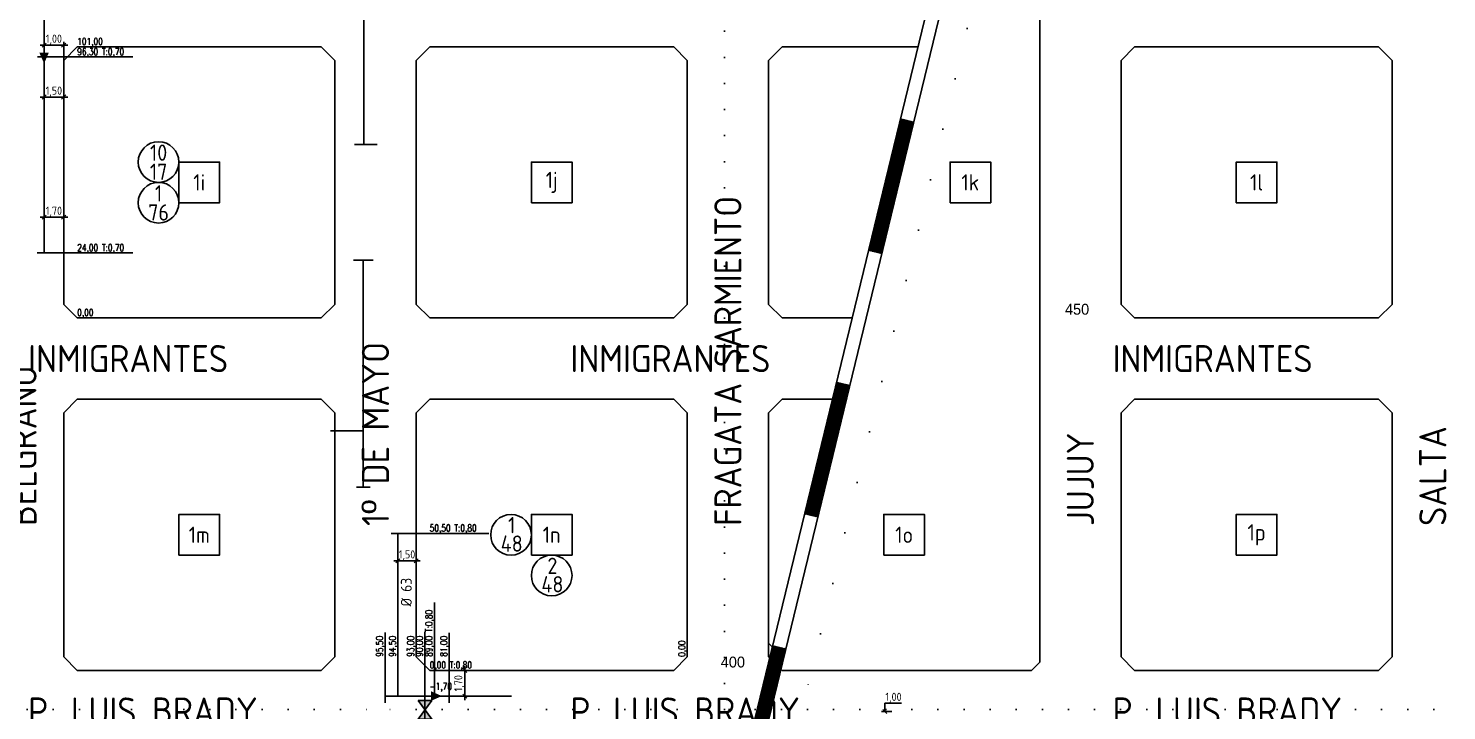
# Model space of a CAD drawing. Extents: x -48 to 13651, y -112 to 3468.
# Drawn here: x 2019 to 2542, y 2004 to 2256 of the extents above; entities that cross this region are included whole.
import ezdxf
from ezdxf.enums import TextEntityAlignment as Align

# ---------------------------------------------------------------- set-up
doc = ezdxf.new("R2010")
doc.units = 0
doc.header["$LTSCALE"] = 6
doc.header["$MEASUREMENT"] = 0
doc.linetypes.add('DOT2', pattern=[3.175, 0, -3.175])
doc.layers.get('0').update_dxf_attribs({"linetype": 'CONTINUOUS'})
doc.layers.get('DEFPOINTS').update_dxf_attribs({"linetype": 'CONTINUOUS'})
for name, color, linetype in [('A50', 40, 'CONTINUOUS'), ('AMPLIACIONES', 2, 'CONTINUOUS'), ('CAS', 7, 'CONTINUOUS'), ('Caño 110mm', 170, 'CONTINUOUS'), ('COTA', 2, 'CONTINUOUS'), ('CROQUI', 32, 'CONTINUOUS'), ('MANZANAS', 7, 'CONTINUOUS'), ('NUMCASA', 12, 'CONTINUOUS'), ('NUMERO-CROQUIS', 13, 'CONTINUOUS'), ('NUMERO-MANZANA', 4, 'CONTINUOUS'), ('PROGRESIVA', 60, 'CONTINUOUS'), ('RADIO', 4, 'DOT2'), ('REDUCCIONES', 13, 'CONTINUOUS'), ('ROTULO', 7, 'CONTINUOUS'), ('TXTDIAMETRO', 7, 'CONTINUOUS'), ('VALVULAS', 20, 'CONTINUOUS')]:
    doc.layers.add(name, color=color, linetype=linetype)
doc.layers.add('ATENCION', color=7, linetype='CONTINUOUS', plot=False)
doc.styles.add('ABADIMTCONDE', font='isocp.shx')
doc.styles.add('GEOSLAB703LTBT', font='isocp.shx', dxfattribs={"width": 0.9, "height": 8})
doc.styles.add('GOTHICE', font='GOTHICE.shx', dxfattribs={"height": 0.6})
doc.styles.add('ROMANS', font='romans.shx', dxfattribs={"width": 0.8, "height": 2.5})
doc.dimstyles.new('COTA02', dxfattribs={"dimtxt": 3, "dimasz": 1.5, "dimexe": 1.25, "dimexo": 0.625, "dimgap": 0.3, "dimtad": 1, "dimtoh": 1, "dimdsep": 46, "dimlunit": 6, "dimtxsty": 'ABADIMTCONDE', "dimblk1": 'OBLIQUE', "dimblk2": 'OBLIQUE', "dimsah": 1, "dimcen": 2.5, "dimdle": 1.5, "dimclrd": 60, "dimclre": 60, "dimclrt": 256, "dimadec": 0, "dimazin": 0, "dimtfac": 1, "dimtix": 1, "dimtofl": 0, "dimtmove": 0, "dimatfit": 0, "dimldrblk": 'OBLIQUE', "dimfxl": 1, "dimtolj": 1, "dimtzin": 0, "dimarcsym": 0})

# ---------------------------------------------------------------- blocks, each defined once
blk = doc.blocks.new('CUADRADO')
at = {"layer": 'NUMERO-MANZANA', "linetype": 'Continuous'}
blk.add_lwpolyline([(-7.5, -7.5), (7.5, -7.5), (7.5, 7.5), (-7.5, 7.5)], close=True, dxfattribs=at)
blk = doc.blocks.new('CUPLARED')
at = {"layer": 'REDUCCIONES'}
blk.add_lwpolyline([(4, 0, 0, 3.5, 0), (0, 0, 3.5, 3.5, 0)], format="xyseb", dxfattribs=at)
blk = doc.blocks.new('_OBLIQUE')
at = {"color": 0, "linetype": 'ByBlock'}
blk.add_line((-0.5, -0.5), (0.5, 0.5), dxfattribs=at)
blk = doc.blocks.new('*D1388')
at = {"layer": 'DEFPOINTS', "color": 0, "transparency": 16777216}
for p in [(2032.23, 2249.76), (2025.01, 2240.76), (2032.23, 2240.76)]:
    blk.add_point(p, dxfattribs=at)
at = {"layer": 'PROGRESIVA', "color": 60, "lineweight": -2, "transparency": 16777216}
for p, q in [((2023.51, 2249.76), (2033.73, 2249.76)), ((2025.01, 2241.39), (2025.01, 2251.01)), ((2032.23, 2241.39), (2032.23, 2251.01))]:
    blk.add_line(p, q, dxfattribs=at)
at = {"layer": 'PROGRESIVA', "color": 60, "lineweight": -2, "transparency": 16777216, "xscale": 1.5, "yscale": 1.5, "zscale": 1.5, "rotation": 180}
blk.add_blockref('_OBLIQUE', (2025.01, 2249.76), dxfattribs=at)
at = {"layer": 'PROGRESIVA', "color": 60, "lineweight": -2, "transparency": 16777216, "xscale": 1.5, "yscale": 1.5, "zscale": 1.5}
blk.add_blockref('_OBLIQUE', (2032.23, 2249.76), dxfattribs=at)
at = {"layer": 'PROGRESIVA', "transparency": 16777216, "insert": (2028.62, 2251.79), "char_height": 3, "attachment_point": 5, "style": 'ABADIMTCONDE'}
blk.add_mtext('\\A1;1,00', dxfattribs=at)
blk = doc.blocks.new('*D1491')
at = {"layer": 'DEFPOINTS', "color": 0, "transparency": 16777216}
for p in [(2174.46, 2019.15), (2180.16, 2019.15), (2174.46, 2009.63)]:
    blk.add_point(p, dxfattribs=at)
at = {"layer": 'PROGRESIVA', "color": 60, "lineweight": -2, "transparency": 16777216}
for p, q in [((2180.16, 2008.13), (2180.16, 2020.65)), ((2175.08, 2019.15), (2181.41, 2019.15)), ((2175.08, 2009.63), (2181.41, 2009.63))]:
    blk.add_line(p, q, dxfattribs=at)
at = {"layer": 'PROGRESIVA', "color": 60, "lineweight": -2, "transparency": 16777216, "xscale": 1.5, "yscale": 1.5, "zscale": 1.5}
for p, rotation in [((2180.16, 2019.15), 90), ((2180.16, 2009.63), 270)]:
    blk.add_blockref('_OBLIQUE', p, dxfattribs=dict(at, rotation=rotation))
at = {"layer": 'PROGRESIVA', "transparency": 16777216, "insert": (2178.14, 2014.39), "char_height": 3, "attachment_point": 5, "rotation": 90, "style": 'ABADIMTCONDE'}
blk.add_mtext('\\A1;1,70', dxfattribs=at)
blk = doc.blocks.new('*D1492')
at = {"layer": 'COTA', "color": 60, "lineweight": -2, "transparency": 16777216}
for p, q in [((2154.03, 2059.54), (2163.73, 2059.54)), ((2155.53, 2059.49), (2155.53, 2058.29)), ((2162.23, 2059.49), (2162.23, 2058.29))]:
    blk.add_line(p, q, dxfattribs=at)
at = {"layer": 'DEFPOINTS', "color": 0, "transparency": 16777216}
for p in [(2155.53, 2060.11), (2162.23, 2060.11), (2162.23, 2059.54)]:
    blk.add_point(p, dxfattribs=at)
at = {"layer": 'COTA', "color": 60, "lineweight": -2, "transparency": 16777216, "xscale": 1.5, "yscale": 1.5, "zscale": 1.5, "rotation": 180}
blk.add_blockref('_OBLIQUE', (2155.53, 2059.54), dxfattribs=at)
at = {"layer": 'COTA', "color": 60, "lineweight": -2, "transparency": 16777216, "xscale": 1.5, "yscale": 1.5, "zscale": 1.5}
blk.add_blockref('_OBLIQUE', (2162.23, 2059.54), dxfattribs=at)
at = {"layer": 'COTA', "transparency": 16777216, "insert": (2158.88, 2061.56), "char_height": 3, "attachment_point": 5, "style": 'ABADIMTCONDE'}
blk.add_mtext('\\A1;1,50', dxfattribs=at)
blk = doc.blocks.new('*D1578')
at = {"layer": 'DEFPOINTS', "color": 0, "transparency": 16777216}
for p in [(2032.23, 2230.63), (2025.01, 2227.86), (2032.23, 2227.86)]:
    blk.add_point(p, dxfattribs=at)
at = {"layer": 'PROGRESIVA', "color": 60, "lineweight": -2, "transparency": 16777216}
for p, q in [((2023.51, 2230.63), (2033.73, 2230.63)), ((2025.01, 2228.48), (2025.01, 2231.88)), ((2032.23, 2228.48), (2032.23, 2231.88))]:
    blk.add_line(p, q, dxfattribs=at)
at = {"layer": 'PROGRESIVA', "color": 60, "lineweight": -2, "transparency": 16777216, "xscale": 1.5, "yscale": 1.5, "zscale": 1.5, "rotation": 180}
blk.add_blockref('_OBLIQUE', (2025.01, 2230.63), dxfattribs=at)
at = {"layer": 'PROGRESIVA', "color": 60, "lineweight": -2, "transparency": 16777216, "xscale": 1.5, "yscale": 1.5, "zscale": 1.5}
blk.add_blockref('_OBLIQUE', (2032.23, 2230.63), dxfattribs=at)
at = {"layer": 'PROGRESIVA', "transparency": 16777216, "insert": (2028.62, 2232.65), "char_height": 3, "attachment_point": 5, "style": 'ABADIMTCONDE'}
blk.add_mtext('\\A1;1,50', dxfattribs=at)
blk = doc.blocks.new('*D1579')
at = {"layer": 'DEFPOINTS', "color": 0, "transparency": 16777216}
for p in [(2025.01, 2184.78), (2032.23, 2186.31), (2032.23, 2184.78)]:
    blk.add_point(p, dxfattribs=at)
at = {"layer": 'PROGRESIVA', "color": 60, "lineweight": -2, "transparency": 16777216}
for p, q in [((2025.01, 2185.41), (2025.01, 2187.56)), ((2032.23, 2185.41), (2032.23, 2187.56)), ((2023.51, 2186.31), (2033.73, 2186.31))]:
    blk.add_line(p, q, dxfattribs=at)
at = {"layer": 'PROGRESIVA', "color": 60, "lineweight": -2, "transparency": 16777216, "xscale": 1.5, "yscale": 1.5, "zscale": 1.5, "rotation": 180}
blk.add_blockref('_OBLIQUE', (2025.01, 2186.31), dxfattribs=at)
at = {"layer": 'PROGRESIVA', "color": 60, "lineweight": -2, "transparency": 16777216, "xscale": 1.5, "yscale": 1.5, "zscale": 1.5}
blk.add_blockref('_OBLIQUE', (2032.23, 2186.31), dxfattribs=at)
at = {"layer": 'PROGRESIVA', "transparency": 16777216, "insert": (2028.62, 2188.33), "char_height": 3, "attachment_point": 5, "style": 'ABADIMTCONDE'}
blk.add_mtext('\\A1;1,70', dxfattribs=at)
blk = doc.blocks.new('D63')
at = {"layer": 'TXTDIAMETRO', "color": 7, "ltscale": 0.1, "style": 'ABADIMTCONDE'}
blk.add_text('Ø 63', height=4, dxfattribs=at).set_placement((0, 0), align=Align.MIDDLE)
blk = doc.blocks.new('*D1741')
at = {"layer": 'DEFPOINTS', "color": 0, "transparency": 16777216}
for p in [(2335.08, 2004), (2338.34, 2004), (2338.34, 1999.24)]:
    blk.add_point(p, dxfattribs=at)
at = {"layer": 'ROTULO', "color": 60, "lineweight": -2, "transparency": 16777216}
for p, q in [((2337.72, 2004), (2333.83, 2004)), ((2335.08, 2004), (2335.08, 2007)), ((2335.08, 2007), (2341.23, 2007)), ((2337.72, 1999.24), (2333.83, 1999.24)), ((2335.08, 1999.24), (2335.08, 1997.74))]:
    blk.add_line(p, q, dxfattribs=at)
at = {"layer": 'ROTULO', "color": 60, "lineweight": -2, "transparency": 16777216, "xscale": 1.5, "yscale": 1.5, "zscale": 1.5}
for p, rotation in [((2335.08, 2004), 270), ((2335.08, 1999.24), 90)]:
    blk.add_blockref('_OBLIQUE', p, dxfattribs=dict(at, rotation=rotation))
at = {"layer": 'ROTULO', "transparency": 16777216, "insert": (2338.31, 2009.03), "char_height": 3, "attachment_point": 5, "style": 'ABADIMTCONDE'}
blk.add_mtext('\\A1;1,00', dxfattribs=at)
blk = doc.blocks.new('VALV')
at = {"layer": 'VALVULAS'}
h = blk.add_hatch(color=256, dxfattribs=at)
h.paths.add_polyline_path([(-2.48, 3.4), (0, 0), (2.48, 3.4)])
h.paths.add_polyline_path([(0, 0), (-2.48, -3.4), (2.48, -3.4)])
for p, q in [((-2.48, 3.4), (2.48, 3.4)), ((-2.48, 3.4), (2.48, -3.4)), ((2.48, 3.4), (-2.48, -3.4)), ((-2.48, -3.4), (2.48, -3.4))]:
    blk.add_line(p, q, dxfattribs=at)

msp = doc.modelspace()

# ---------------------------------------------------------------- hatches: boundary and pattern name
at = {"layer": 'MANZANAS', "ltscale": 0.1}
h = msp.add_hatch(dxfattribs=at)
h.set_pattern_fill('ANSI37', color=256, style=0)
h.paths.add_polyline_path([(2369.375, 2318.616), (2364.516, 2319.795), (2352.728, 2271.204), (2357.587, 2270.025)])
h.paths.add_polyline_path([(2345.799, 2221.435), (2340.94, 2222.614), (2329.152, 2174.023), (2334.011, 2172.844)])
h = msp.add_hatch(dxfattribs=at)
h.set_pattern_fill('ANSI37', color=256, style=0)
h.paths.add_polyline_path([(2322.222, 2124.254), (2317.363, 2125.433), (2305.575, 2076.842), (2310.434, 2075.663)])
h.paths.add_polyline_path([(2298.646, 2027.073), (2293.787, 2028.252), (2281.999, 1979.661), (2286.858, 1978.482)])

# ---------------------------------------------------------------- linework, layer by layer
at = {"layer": 'A50'}
msp.add_line((2025.009, 2245.445), (2025.009, 2173.145), dxfattribs=at)
at = {"layer": 'A50', "ltscale": 0.1}
msp.add_line((2168.96, 2009.633), (2174.46, 2009.633), dxfattribs=at)
at = {"layer": 'CAS', "ltscale": 0.1}
for p, q in [((2027.409, 2245.445), (2022.609, 2245.445)), ((2022.509, 2173.145), (2027.509, 2173.145)), ((2153.026, 2069.657), (2158.026, 2069.657)), ((2150.76, 2007.133), (2150.76, 2012.133)), ((2174.46, 2007.133), (2174.46, 2012.133))]:
    msp.add_line(p, q, dxfattribs=at)
at = {"layer": 'Caño 110mm', "ltscale": 0.1}
for p, q in [((2025.009, 2274.181), (2025.009, 2245.445)), ((2155.526, 2019.157), (2155.526, 2069.657)), ((2155.526, 2009.633), (2155.526, 2019.157)), ((2150.76, 2009.633), (2155.526, 2009.633)), ((2155.526, 2009.633), (2168.96, 2009.633)), ((2165.493, 2004.569), (2165.493, 2009.547)), ((2165.493, 1999.59), (2165.493, 2004.569))]:
    msp.add_line(p, q, dxfattribs=at)
at = {"layer": 'CROQUI'}
for p, q in [((2142.982, 2350.884), (2142.982, 2213.134)), ((2139.523, 2213.076), (2147.81, 2213.076)), ((2139.156, 2170.462), (2146.392, 2170.462)), ((2142.641, 2170.575), (2142.641, 2086.851)), ((2142.641, 2107.469), (2130.691, 2107.469)), ((2145.321, 2086.681), (2140.221, 2086.681)), ((2171.753, 2009.663), (2197.364, 2009.663))]:
    msp.add_line(p, q, dxfattribs=at)
at = {"layer": 'MANZANAS', "ltscale": 0.1}
msp.add_line((1783.46, -75.287), (2599.685, 3289.145), dxfattribs=at)
at = {"layer": 'MANZANAS'}
for p, q in [((1788.605, -75.287), (2604.83, 3289.145)), ((2392.234, 2022.145), (2392.234, 2374.145)), ((2037.234, 2249.145), (2032.234, 2244.145)), ((2127.234, 2249.145), (2037.234, 2249.145)), ((2132.234, 2244.145), (2127.234, 2249.145)), ((2167.234, 2249.145), (2162.234, 2244.145)), ((2257.234, 2249.145), (2167.234, 2249.145)), ((2262.234, 2244.145), (2257.234, 2249.145)), ((2297.234, 2249.145), (2292.234, 2244.145)), ((2347.377, 2249.145), (2297.234, 2249.145)), ((2422.234, 2244.145), (2427.234, 2249.145)), ((2517.234, 2249.145), (2427.234, 2249.145)), ((2517.234, 2249.145), (2522.234, 2244.145)), ((2032.234, 2244.145), (2032.234, 2154.145)), ((2132.234, 2154.145), (2132.234, 2244.145)), ((2162.234, 2244.145), (2162.234, 2154.145)), ((2262.234, 2154.145), (2262.234, 2244.145)), ((2292.234, 2244.145), (2292.234, 2154.145)), ((2422.234, 2244.145), (2422.234, 2154.145)), ((2522.234, 2154.145), (2522.234, 2244.145)), ((2037.234, 2149.145), (2032.234, 2154.145)), ((2127.234, 2149.145), (2132.234, 2154.145)), ((2167.234, 2149.145), (2162.234, 2154.145)), ((2257.234, 2149.145), (2262.234, 2154.145)), ((2292.234, 2154.145), (2297.234, 2149.145)), ((2427.234, 2149.145), (2422.234, 2154.145)), ((2517.234, 2149.145), (2522.234, 2154.145)), ((2037.234, 2149.145), (2127.234, 2149.145)), ((2167.234, 2149.145), (2257.234, 2149.145)), ((2297.234, 2149.145), (2323.116, 2149.145)), ((2427.234, 2149.145), (2517.234, 2149.145)), ((2032.234, 2114.145), (2037.234, 2119.145)), ((2127.234, 2119.145), (2037.234, 2119.145)), ((2132.234, 2114.145), (2127.234, 2119.145)), ((2167.234, 2119.145), (2162.234, 2114.145)), ((2257.234, 2119.145), (2167.234, 2119.145)), ((2262.234, 2114.145), (2257.234, 2119.145)), ((2297.234, 2119.145), (2292.234, 2114.145)), ((2315.838, 2119.145), (2297.234, 2119.145)), ((2427.234, 2119.145), (2422.234, 2114.145)), ((2517.234, 2119.145), (2427.234, 2119.145)), ((2522.234, 2114.145), (2517.234, 2119.145)), ((2032.234, 2114.145), (2032.234, 2024.145)), ((2132.234, 2024.145), (2132.234, 2114.145)), ((2162.234, 2114.145), (2162.234, 2024.145)), ((2262.234, 2024.145), (2262.234, 2114.145)), ((2292.234, 2114.145), (2292.234, 2024.145)), ((2422.234, 2114.145), (2422.234, 2024.145)), ((2522.234, 2024.145), (2522.234, 2114.145)), ((2293.658, 2027.721), (2292.234, 2029.145)), ((2037.234, 2019.145), (2032.234, 2024.145)), ((2132.234, 2024.145), (2127.234, 2019.145)), ((2167.234, 2019.145), (2162.234, 2024.145)), ((2257.234, 2019.145), (2262.234, 2024.145)), ((2292.234, 2024.145), (2297.234, 2019.145)), ((2389.234, 2019.145), (2392.234, 2022.145)), ((2427.234, 2019.145), (2422.234, 2024.145)), ((2522.234, 2024.145), (2517.234, 2019.145)), ((2037.234, 2019.145), (2127.234, 2019.145)), ((2167.234, 2019.145), (2257.234, 2019.145)), ((2297.234, 2019.145), (2389.234, 2019.145)), ((2427.234, 2019.145), (2517.234, 2019.145))]:
    msp.add_line(p, q, dxfattribs=at)
at = {"layer": 'NUMERO-CROQUIS'}
for centre in [(2067.234, 2206.645), (2067.234, 2191.645), (2197.234, 2069.145), (2212.234, 2054.145)]:
    msp.add_circle(centre, 7.5, dxfattribs=at)
at = {"layer": 'NUMERO-MANZANA'}
msp.add_lwpolyline([(2074.734, 2206.645), (2089.734, 2206.645), (2089.734, 2191.645), (2074.734, 2191.645)], close=True, dxfattribs=at)
at = {"layer": 'PROGRESIVA'}
for p, q in [((2025.009, 2245.445), (2057.688, 2245.445)), ((2025.009, 2173.145), (2057.688, 2173.145)), ((2155.526, 2069.657), (2189.092, 2069.657)), ((2168.96, 2009.633), (2168.96, 2044.193)), ((2150.76, 2009.633), (2150.76, 2033.074)), ((2165.493, 2009.547), (2165.493, 2033.363)), ((2174.46, 2009.633), (2174.46, 2032.929))]:
    msp.add_line(p, q, dxfattribs=at)
at = {"layer": 'RADIO'}
msp.add_line((2618.107, 3298.193), (2304.618, 2004.644), dxfattribs=at)
at = {"layer": 'RADIO', "color": 4, "ltscale": 0.5}
for p, q in [((2276.012, 2004.644), (2276.012, 2397.971)), ((1094.784, 2004.644), (2144.494, 2004.644)), ((2277.724, 2004.644), (2277.724, 2004.644))]:
    msp.add_line(p, q, dxfattribs=at)
at = {"layer": 'RADIO', "ltscale": 0.5}
for q in [(2144.494, 2004.644), (2228.563, 1908.396), (3445.498, 2004.644)]:
    msp.add_line((2277.724, 2004.644), q, dxfattribs=at)

# ---------------------------------------------------------------- block references
at = {"layer": 'AMPLIACIONES', "ltscale": 0.1}
for name, p, rotation in [('CUPLARED', (2025.009, 2246.992), 270), ('D63', (2158.598, 2047.988), 90)]:
    msp.add_blockref(name, p, dxfattribs=dict(at, rotation=rotation))
for name, p in [('CUADRADO', (2212.234, 2199.145)), ('CUADRADO', (2366.655, 2199.145)), ('CUADRADO', (2472.234, 2199.145)), ('CUADRADO', (2082.234, 2069.145)), ('CUADRADO', (2212.234, 2069.145)), ('CUADRADO', (2342.234, 2069.145)), ('CUADRADO', (2472.234, 2069.145)), ('CUPLARED', (2167.753, 2009.663))]:
    msp.add_blockref(name, p, dxfattribs=at)
at = {"layer": 'RADIO'}
msp.add_blockref('VALV', (2165.493, 2004.569), dxfattribs=at)

# ---------------------------------------------------------------- texts
at = {"layer": 'ATENCION', "style": 'GEOSLAB703LTBT'}
for s, p in [('FRAGATA SARMIENTO', (2277.234, 2072.415)), ('1º DE MAYO', (2147.234, 2072.415)), ('BELGRANO', (2017.234, 2072.415)), ('SALTA', (2537.234, 2072.415)), ('JUJUY', (2407.234, 2072.415))]:
    msp.add_text(s, height=10, rotation=90, dxfattribs=at).set_placement(p, align=Align.MIDDLE_LEFT)
for s, p in [('INMIGRANTES', (2019.141, 2134.145)), ('INMIGRANTES', (2219.141, 2134.145)), ('INMIGRANTES', (2419.141, 2134.145)), ('P. LUIS BRADY', (2019.141, 2004.145)), ('P. LUIS BRADY', (2219.141, 2004.145)), ('P. LUIS BRADY', (2419.141, 2004.145))]:
    msp.add_text(s, height=10, dxfattribs=at).set_placement(p, align=Align.MIDDLE_LEFT)
at = {"layer": 'NUMCASA', "color": 12, "linetype": 'Continuous', "style": 'GOTHICE'}
for s, p in [('450', (2406.029, 2149.145)), ('400', (2279.069, 2019.008))]:
    msp.add_text(s, height=4, dxfattribs=at).set_placement(p, align=Align.BOTTOM_CENTER)
at = {"layer": 'NUMERO-CROQUIS', "style": 'GEOSLAB703LTBT'}
for s, p in [('10', (2067.237, 2210.109)), ('17', (2067.237, 2203.058)), ('1', (2067.237, 2195.109)), ('76', (2067.237, 2188.058)), ('1', (2197.499, 2072.703)), ('48', (2197.499, 2065.904)), ('2', (2212.499, 2057.703)), ('48', (2212.499, 2050.904))]:
    msp.add_text(s, height=6, dxfattribs=at).set_placement(p, align=Align.MIDDLE)
at = {"layer": 'NUMERO-MANZANA', "style": 'GEOSLAB703LTBT'}
for s, p in [('1j', (2212.234, 2199.145)), ('1i', (2082.234, 2199.145)), ('1k', (2366.655, 2199.145)), ('1l', (2472.234, 2199.145)), ('1m', (2082.234, 2069.145)), ('1n', (2212.234, 2069.145)), ('1o', (2342.234, 2069.145)), ('1p', (2472.234, 2069.145))]:
    msp.add_text(s, height=6, dxfattribs=at).set_placement(p, align=Align.MIDDLE)
at = {"layer": 'PROGRESIVA', "style": 'ROMANS', "width": 0.8}
for s, p in [('101,00', (2037.234, 2249.145)), ('96,30 T:0,70', (2037.234, 2245.37)), ('24,00 T:0,70', (2037.234, 2173.07)), ('0,00', (2037.234, 2149.145)), ('50,50 T:0,80', (2167.234, 2069.657)), ('0,00 T:0,80', (2167.234, 2019.145)), ('-1,70', (2167.234, 2011.261))]:
    msp.add_text(s, height=2.5, dxfattribs=at).set_placement(p, align=Align.BOTTOM_LEFT)
for s, p in [('89,00 T:0,80', (2168.96, 2024.145)), ('95,50', (2150.76, 2024.145)), ('94,50', (2155.526, 2024.145)), ('93,00', (2162.234, 2024.145)), ('90,00', (2165.493, 2024.145)), ('81,00', (2174.46, 2024.145)), ('0,00', (2262.234, 2024.145))]:
    msp.add_text(s, height=2.5, rotation=90, dxfattribs=at).set_placement(p, align=Align.BOTTOM_LEFT)

# ---------------------------------------------------------------- dimensions: what is measured, and where the dimension line sits
at = {"layer": 'COTA'}
dim = msp.add_linear_dim(base=(2162.234, 2059.536), p1=(2155.526, 2060.113), p2=(2162.234, 2060.113), text='1,50', dimstyle='COTA02', dxfattribs=at)
dim.commit()
dim.dimension.update_dxf_attribs({"geometry": '*D1492', "text_midpoint": (2158.88, 2061.561)})
at = {"layer": 'PROGRESIVA'}
for base, p1, p2, text, picture, middle in [((2032.234, 2249.762), (2025.009, 2240.763), (2032.234, 2240.763), '1,00', '*D1388', (2028.621, 2251.787)), ((2032.234, 2230.628), (2025.009, 2227.858), (2032.234, 2227.858), '1,50', '*D1578', (2028.621, 2232.653)), ((2032.234, 2186.308), (2025.009, 2184.785), (2032.234, 2184.785), '1,70', '*D1579', (2028.621, 2188.333))]:
    dim = msp.add_linear_dim(base=base, p1=p1, p2=p2, text=text, dimstyle='COTA02', dxfattribs=at)
    dim.commit()
    dim.dimension.update_dxf_attribs({"geometry": picture, "text_midpoint": middle})
dim = msp.add_linear_dim(base=(2180.161, 2019.145), p1=(2174.46, 2009.633), p2=(2174.46, 2019.145), angle=90, text='1,70', dimstyle='COTA02', dxfattribs=at)
dim.commit()
dim.dimension.update_dxf_attribs({"geometry": '*D1491', "text_midpoint": (2178.136, 2014.389)})
at = {"layer": 'ROTULO'}
dim = msp.add_linear_dim(base=(2335.08, 2004.004), p1=(2338.344, 1999.238), p2=(2338.344, 2004.004), angle=90, text='1,00', dimstyle='COTA02', dxfattribs=at)
dim.commit()
dim.dimension.update_dxf_attribs({"geometry": '*D1741', "text_midpoint": (2338.306, 2007.004), "dimtype": 160})

doc.saveas('drawing.dxf')
